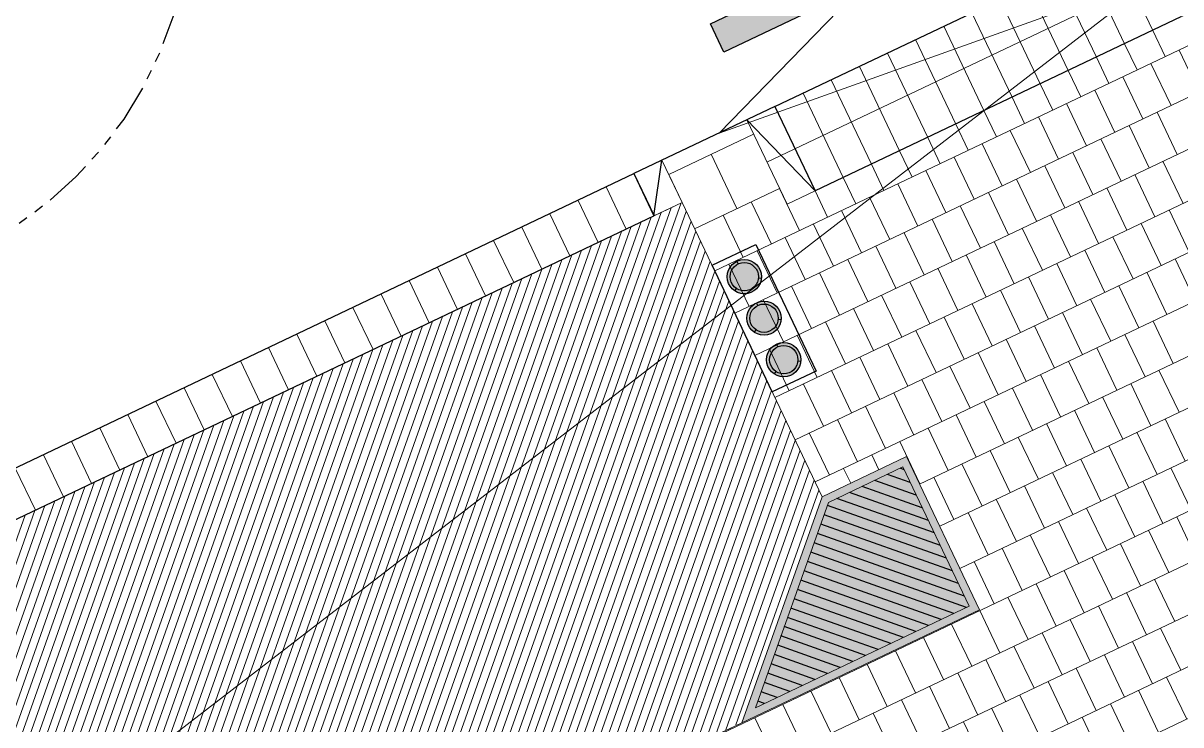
# Model space of a CAD drawing. Header units: metres. Extents: x 678805 to 1359287, y 2747329 to 5497370.
# Drawn here: x 679830.69 to 679845.56, y 2748774.94 to 2748783.95 of the extents above; entities that cross this region are included whole.
import ezdxf
from ezdxf.enums import TextEntityAlignment as Align

# ---------------------------------------------------------------- set-up
doc = ezdxf.new("R2010")
doc.units = ezdxf.units.M
for name, pattern in [('XREF_MON_EIT SUPPORT$0$HIDDEN', [0.375, 0.25, -0.125]), ('XREF_MON_EIT SUPPORT$0$LIM ACERAS$0$PHANTOM2', [1.25, 0.625, -0.125, 0.125, -0.125, 0.125, -0.125]), ('XREF_MON_SFT_TREES$0$HIDDEN', [0.375, 0.25, -0.125])]:
    doc.linetypes.add(name, pattern=pattern)
for name, color, linetype in [('00_XREF_MON_HSC_PAVEMENT', 7, 'Continuous'), ('00_XREF_TWQ_BUILDINGS', 7, 'Continuous'), ('00_XREF_TWQ_SFT_TREES', 7, 'Continuous'), ('00_XREF_TWQ_URBAN CONTEXT', 7, 'Continuous'), ('XREF_MON_EIT SUPPORT$0$02-L-Painted line', 254, 'Continuous'), ('XREF_MON_EIT SUPPORT$0$02-L-PINTURA', 253, 'Continuous'), ('XREF_MON_EIT SUPPORT$0$SL_TREE_CANOPY_', 254, 'XREF_MON_EIT SUPPORT$0$HIDDEN'), ('XREF_MON_EIT SUPPORT$0$SL_TREE_TRUNK_', 254, 'Continuous'), ('XREF_MON_EIT SUPPORT$0$SL_Trees_out_of_scope_', 254, 'Continuous'), ('XREF_MON_GENERAL_LAYOUT$0$02-L-Edge Line Stair +10cm', 6, 'Continuous'), ('XREF_MON_GENERAL_LAYOUT$0$02-L-Plan Change', 8, 'Continuous'), ('XREF_MON_HSC_FURNITURE$0$02-L-litter bin', 8, 'Continuous'), ('XREF_MON_HSC_PAVEMENT$0$03-TR-Tree Pit_Green', 74, 'Continuous'), ('XREF_MON_SFT_TREES$0$SL_TREE_CANOPY', 251, 'XREF_MON_SFT_TREES$0$HIDDEN'), ('XREF_MON_SFT_TREES$0$SL_TREE_TRUNK', 251, 'Continuous'), ('XREF_MON_URBAN CONTEXT$0$XREF_MON_EIT SUPPORT', 7, 'Continuous')]:
    doc.layers.add(name, color=color, linetype=linetype)
for name, color, linetype, true_color in [('02-L-Waterfeatures 01', 7, 'Continuous', 0x4da6ff), ('XREF_MON_HSC_PAVEMENT$0$03-TR-Tree Pit_White', 7, 'Continuous', 0xfcfcfc), ('XREF_MON_SFT_TREES$0$SL_TREE_ZIZIPHUS_SPINA', 7, 'Continuous', 0xc6d408)]:
    doc.layers.add(name, color=color, linetype=linetype, true_color=true_color)
for name, color, linetype, lineweight in [('XREF_MON_GENERAL_LAYOUT$0$02-L-Level Curves 0.50m', 33, 'Continuous', 5), ('XREF_MON_GENERAL_LAYOUT$0$02-L-Material Change', 251, 'Continuous', 5), ('XREF_MON_GENERAL_LAYOUT$0$04-BK-Tree Pit', 6, 'Continuous', 5), ('XREF_MON_HSC_PAVEMENT$0$02-L-B-Flat Bar', 251, 'Continuous', 5), ('XREF_MON_HSC_PAVEMENT$0$04-BK-Tree Pit', 6, 'Continuous', 5)]:
    doc.layers.add(name, color=color, linetype=linetype, lineweight=lineweight)
doc.layers.add('XREF_MON_HSC_FURNITURE$0$00-AUX', color=2, linetype='Continuous', plot=False)
for name, color, linetype, lineweight, true_color in [('XREF_MON_HSC_PAVEMENT$0$02-L-Joints-Paviment_07_Precast Concrete Blocks 60X40', 7, 'Continuous', 5, 0x999999), ('XREF_MON_HSC_PAVEMENT$0$03-TR-Pavement_07_Precast Concrete Blocks 20X10', 7, 'Continuous', 5, 0x999999), ('XREF_MON_HSC_PAVEMENT$0$03-TR-Pavement_07_Precast Concrete Blocks 60X40', 7, 'Continuous', 5, 0x999999)]:
    doc.layers.add(name, color=color, linetype=linetype, lineweight=lineweight, true_color=true_color)
doc.layers.get('XREF_MON_SFT_TREES$0$SL_TREE_ZIZIPHUS_SPINA').off()
doc.styles.add('XREF_MON_GENERAL_LAYOUT$0$Standard', font='arial.ttf')

# ---------------------------------------------------------------- blocks, each defined once
blk = doc.blocks.new('*U49')
h = blk.add_hatch(color=256)
h.dxf.hatch_style = 1
h.paths.add_polyline_path([(7.523, 13.749), (7.523, 14.149), (13.523, 14.149), (13.523, 13.749)])
h = blk.add_hatch(color=256)
h.dxf.hatch_style = 1
h.paths.add_polyline_path([(7.523, 12.949), (7.523, 13.349), (13.523, 13.349), (13.523, 12.949)])
h = blk.add_hatch(color=256)
h.dxf.hatch_style = 1
h.paths.add_polyline_path([(7.523, 12.149), (7.523, 12.549), (13.523, 12.549), (13.523, 12.149)])
h = blk.add_hatch(color=256)
h.dxf.hatch_style = 1
h.paths.add_polyline_path([(7.523, 11.349), (7.523, 11.749), (13.523, 11.749), (13.523, 11.349)])
h = blk.add_hatch(color=256)
h.dxf.hatch_style = 1
h.paths.add_polyline_path([(7.523, 10.549), (7.523, 10.949), (13.523, 10.949), (13.523, 10.549)])
h = blk.add_hatch(color=256)
h.dxf.hatch_style = 1
h.paths.add_polyline_path([(7.523, 9.749), (7.523, 10.149), (13.523, 10.149), (13.523, 9.749)])
h = blk.add_hatch(color=256)
h.dxf.hatch_style = 1
h.paths.add_polyline_path([(7.523, 8.949), (7.523, 9.349), (13.523, 9.349), (13.523, 8.949)])
h = blk.add_hatch(color=256)
h.dxf.hatch_style = 1
h.paths.add_polyline_path([(7.523, 8.149), (7.523, 8.549), (13.523, 8.549), (13.523, 8.149)])
at = {"layer": 'XREF_MON_EIT SUPPORT$0$02-L-PINTURA'}
for points in [[(7.523, 13.749), (7.523, 14.149), (13.523, 14.149), (13.523, 13.749)], [(7.523, 12.949), (7.523, 13.349), (13.523, 13.349), (13.523, 12.949)], [(7.523, 12.149), (7.523, 12.549), (13.523, 12.549), (13.523, 12.149)], [(7.523, 11.349), (7.523, 11.749), (13.523, 11.749), (13.523, 11.349)], [(7.523, 10.549), (7.523, 10.949), (13.523, 10.949), (13.523, 10.549)], [(7.523, 9.749), (7.523, 10.149), (13.523, 10.149), (13.523, 9.749)], [(7.523, 8.949), (7.523, 9.349), (13.523, 9.349), (13.523, 8.949)], [(7.523, 8.149), (7.523, 8.549), (13.523, 8.549), (13.523, 8.149)]]:
    blk.add_lwpolyline(points, close=True, dxfattribs=at)
blk = doc.blocks.new('XREF_MON_EIT SUPPORT$0$trees_outofboundaries')
at = {"layer": 'XREF_MON_EIT SUPPORT$0$SL_TREE_TRUNK_'}
h = blk.add_hatch(color=256, dxfattribs=at)
h.dxf.hatch_style = 1
edge = h.paths.add_edge_path()
edge.add_arc((0, 0), 0.25, 0, 360)
at = {"layer": 'XREF_MON_EIT SUPPORT$0$SL_TREE_CANOPY_', "linetype": 'XREF_MON_EIT SUPPORT$0$LIM ACERAS$0$PHANTOM2'}
blk.add_circle((0, 0), 5, dxfattribs=at)
at = {"layer": 'XREF_MON_EIT SUPPORT$0$SL_TREE_TRUNK_'}
blk.add_circle((0, 0), 0.25, dxfattribs=at)
blk = doc.blocks.new('XREF_MON_EIT SUPPORT')
at = {"layer": 'XREF_MON_EIT SUPPORT$0$02-L-Painted line', "rotation": 205.4458425004114}
blk.add_blockref('*U49', (679845.82, 2748802.162), dxfattribs=at)
at = {"layer": 'XREF_MON_EIT SUPPORT$0$SL_Trees_out_of_scope_'}
blk.add_blockref('XREF_MON_EIT SUPPORT$0$trees_outofboundaries', (679827.838, 2748785.512), dxfattribs=at)
blk = doc.blocks.new('XREF_MON_URBAN CONTEXT')
at = {"layer": 'XREF_MON_URBAN CONTEXT$0$XREF_MON_EIT SUPPORT'}
blk.add_blockref('XREF_MON_EIT SUPPORT', (0, 0), dxfattribs=at)
blk = doc.blocks.new('XREF_MON_SFT_TREES$0$Ziziphus_spina_christi')
h = blk.add_hatch()
h.set_pattern_fill('ANSI31', color=256, scale=0.1)
edge = h.paths.add_edge_path()
edge.add_arc((0, 0), 5, 0, 360)
at = {"layer": 'XREF_MON_SFT_TREES$0$SL_TREE_TRUNK'}
h = blk.add_hatch(color=256, dxfattribs=at)
h.dxf.hatch_style = 1
edge = h.paths.add_edge_path()
edge.add_arc((0, 0), 0.25, 0, 360)
at = {"layer": 'XREF_MON_SFT_TREES$0$SL_TREE_CANOPY', "linetype": 'XREF_MON_SFT_TREES$0$HIDDEN'}
blk.add_circle((0, 0), 5, dxfattribs=at)
at = {"layer": 'XREF_MON_SFT_TREES$0$SL_TREE_TRUNK'}
blk.add_circle((0, 0), 0.25, dxfattribs=at)
blk = doc.blocks.new('XREF_MON_SFT_TREES')
at = {"layer": 'XREF_MON_SFT_TREES$0$SL_TREE_ZIZIPHUS_SPINA', "rotation": 25.44812939262281}
blk.add_blockref('XREF_MON_SFT_TREES$0$Ziziphus_spina_christi', (679845.109, 2748768.7), dxfattribs=at)
blk = doc.blocks.new('XREF_MON_HSC_PAVEMENT$0$Tree Pit Ford')
at = {"layer": 'XREF_MON_HSC_PAVEMENT$0$03-TR-Tree Pit_Green', "ltscale": 0.3}
h = blk.add_hatch(dxfattribs=at)
h.set_pattern_fill('ANSI31', color=256, scale=0.04)
h.paths.add_polyline_path([(-0.045, 1.149), (1.934, -0.83), (-1.104, -0.83), (-1.104, 1.149)])
at = {"layer": 'XREF_MON_HSC_PAVEMENT$0$03-TR-Tree Pit_White'}
h = blk.add_hatch(color=256, dxfattribs=at)
h.dxf.hatch_style = 1
h.paths.add_polyline_path([(-0.004, 1.249), (2.175, -0.93), (-1.204, -0.93), (-1.204, 1.249)])
blk = doc.blocks.new('XREF_MON_HSC_PAVEMENT')
at = {"layer": 'XREF_MON_HSC_PAVEMENT$0$03-TR-Pavement_07_Precast Concrete Blocks 20X10'}
h = blk.add_hatch(dxfattribs=at)
h.set_pattern_fill('ANSI31', color=256, scale=0.0315, angle=25.5)
h.set_pattern_definition([(70.5, (0, 0), (-0.094275932128, 0.033384858509), [])])
edge = h.paths.add_edge_path()
edge.add_line((679754.639, 2748741.428), (679756.438, 2748737.648))
edge.add_line((679756.438, 2748737.648), (679759.31, 2748736.613))
edge.add_line((679759.31, 2748736.613), (679763.155, 2748738.443))
edge.add_line((679763.155, 2748738.443), (679764.159, 2748741.27))
edge.add_line((679764.159, 2748741.27), (679766.986, 2748740.266))
edge.add_line((679766.986, 2748740.266), (679770.831, 2748742.096))
edge.add_line((679770.831, 2748742.096), (679771.835, 2748744.923))
edge.add_line((679771.835, 2748744.923), (679774.662, 2748743.919))
edge.add_line((679774.662, 2748743.919), (679778.507, 2748745.748))
edge.add_line((679778.507, 2748745.748), (679779.511, 2748748.576))
edge.add_line((679779.511, 2748748.576), (679782.338, 2748747.571))
edge.add_line((679782.338, 2748747.571), (679786.176, 2748749.398))
edge.add_line((679786.176, 2748749.398), (679787.186, 2748752.228))
edge.add_line((679787.186, 2748752.228), (679790.014, 2748751.224))
edge.add_line((679790.014, 2748751.224), (679793.857, 2748753.054))
edge.add_line((679793.857, 2748753.054), (679794.828, 2748755.786))
edge.add_line((679794.828, 2748755.786), (679794.862, 2748755.88))
edge.add_line((679794.862, 2748755.88), (679797.688, 2748754.876))
edge.add_line((679797.688, 2748754.876), (679801.533, 2748756.706))
edge.add_line((679801.533, 2748756.706), (679802.537, 2748759.533))
edge.add_line((679802.537, 2748759.533), (679805.364, 2748758.529))
edge.add_line((679805.364, 2748758.529), (679809.208, 2748760.358))
edge.add_line((679809.208, 2748760.358), (679810.212, 2748763.185))
edge.add_line((679810.212, 2748763.185), (679813.04, 2748762.181))
edge.add_line((679813.04, 2748762.181), (679816.883, 2748764.01))
edge.add_line((679816.883, 2748764.01), (679817.885, 2748766.836))
edge.add_line((679817.885, 2748766.836), (679820.714, 2748765.833))
edge.add_line((679820.714, 2748765.833), (679824.559, 2748767.663))
edge.add_line((679824.559, 2748767.663), (679825.563, 2748770.49))
edge.add_line((679825.563, 2748770.49), (679828.39, 2748769.486))
edge.add_line((679828.39, 2748769.486), (679832.234, 2748771.315))
edge.add_line((679832.234, 2748771.315), (679833.238, 2748774.142))
edge.add_line((679833.238, 2748774.142), (679836.062, 2748773.137))
edge.add_line((679836.062, 2748773.137), (679839.907, 2748774.967))
edge.add_line((679839.907, 2748774.967), (679840.952, 2748777.865))
edge.add_line((679840.952, 2748777.865), (679839.153, 2748781.645))
edge.add_line((679839.153, 2748781.645), (679754.643, 2748741.429))
at = {"layer": 'XREF_MON_HSC_PAVEMENT$0$02-L-B-Flat Bar'}
for points in [[(679840.952, 2748777.865), (679839.153, 2748781.645)], [(679759.323, 2748736.609), (679839.921, 2748774.962)]]:
    blk.add_lwpolyline(points, dxfattribs=at)
at = {"layer": 'XREF_MON_HSC_PAVEMENT$0$02-L-Joints-Paviment_07_Precast Concrete Blocks 60X40'}
for p, q in [((679840.345, 2748782.876), (679845.041, 2748785.111)), ((679845.917, 2748784.199), (679840.5, 2748781.621)), ((679845.195, 2748783.855), (679845.356, 2748783.518)), ((679844.834, 2748783.683), (679844.995, 2748783.346)), ((679845.534, 2748783.602), (679845.792, 2748783.061)), ((679844.473, 2748783.512), (679844.633, 2748783.174)), ((679845.173, 2748783.431), (679845.43, 2748782.889)), ((679844.111, 2748783.34), (679844.272, 2748783.002)), ((679843.75, 2748783.168), (679843.911, 2748782.83)), ((679844.811, 2748783.259), (679845.069, 2748782.717)), ((679843.389, 2748782.996), (679843.55, 2748782.658)), ((679844.45, 2748783.087), (679844.708, 2748782.545)), ((679843.028, 2748782.824), (679843.189, 2748782.486)), ((679844.089, 2748782.915), (679844.347, 2748782.373)), ((679840.5, 2748781.621), (679839.984, 2748782.705)), ((679843.728, 2748782.743), (679843.986, 2748782.201)), ((679845.252, 2748782.804), (679845.51, 2748782.262)), ((679842.667, 2748782.652), (679842.827, 2748782.315)), ((679843.367, 2748782.571), (679843.625, 2748782.029)), ((679844.891, 2748782.632), (679845.149, 2748782.09)), ((679842.306, 2748782.48), (679842.466, 2748782.143)), ((679843.006, 2748782.399), (679843.263, 2748781.858)), ((679844.53, 2748782.46), (679844.788, 2748781.919)), ((679839.858, 2748781.566), (679839.526, 2748782.265)), ((679841.944, 2748782.308), (679842.105, 2748781.971)), ((679842.644, 2748782.227), (679842.902, 2748781.686)), ((679844.169, 2748782.288), (679844.427, 2748781.747)), ((679841.583, 2748782.137), (679841.744, 2748781.799)), ((679843.808, 2748782.117), (679844.065, 2748781.575)), ((679845.327, 2748782.175), (679845.585, 2748781.633)), ((679839.153, 2748781.645), (679838.981, 2748782.006)), ((679841.222, 2748781.965), (679841.383, 2748781.627)), ((679842.283, 2748782.056), (679842.541, 2748781.514)), ((679843.446, 2748781.945), (679843.704, 2748781.403)), ((679844.966, 2748782.003), (679845.224, 2748781.462)), ((679840.402, 2748781.825), (679840.66, 2748781.283)), ((679840.861, 2748781.793), (679841.021, 2748781.455)), ((679841.922, 2748781.884), (679842.18, 2748781.342)), ((679844.605, 2748781.831), (679844.863, 2748781.29)), ((679754.639, 2748741.428), (679839.153, 2748781.645)), ((679840.041, 2748781.653), (679840.299, 2748781.111)), ((679841.561, 2748781.712), (679841.819, 2748781.17)), ((679843.085, 2748781.773), (679843.343, 2748781.231)), ((679844.244, 2748781.66), (679844.501, 2748781.118)), ((679839.68, 2748781.481), (679839.938, 2748780.94)), ((679841.2, 2748781.54), (679841.457, 2748780.998)), ((679842.724, 2748781.601), (679842.982, 2748781.059)), ((679843.882, 2748781.488), (679844.14, 2748780.946)), ((679845.407, 2748781.549), (679845.665, 2748781.007)), ((679840.838, 2748781.368), (679841.096, 2748780.826)), ((679842.363, 2748781.429), (679842.621, 2748780.887)), ((679845.046, 2748781.377), (679845.303, 2748780.835)), ((679840.477, 2748781.196), (679840.735, 2748780.654)), ((679842.002, 2748781.257), (679842.259, 2748780.715)), ((679843.521, 2748781.316), (679843.779, 2748780.774)), ((679844.684, 2748781.205), (679844.942, 2748780.663)), ((679841.64, 2748781.085), (679841.898, 2748780.543)), ((679843.16, 2748781.144), (679843.418, 2748780.602)), ((679840.116, 2748781.024), (679840.374, 2748780.483)), ((679841.279, 2748780.913), (679841.537, 2748780.372)), ((679842.799, 2748780.972), (679843.057, 2748780.43)), ((679844.323, 2748781.033), (679844.581, 2748780.491)), ((679845.482, 2748780.92), (679845.739, 2748780.378)), ((679839.755, 2748780.852), (679840.013, 2748780.311)), ((679840.918, 2748780.742), (679841.176, 2748780.2)), ((679842.438, 2748780.8), (679842.695, 2748780.258)), ((679843.962, 2748780.861), (679844.22, 2748780.319)), ((679845.12, 2748780.748), (679845.378, 2748780.206)), ((679842.076, 2748780.628), (679842.334, 2748780.086)), ((679843.601, 2748780.689), (679843.859, 2748780.147)), ((679840.557, 2748780.57), (679840.815, 2748780.028)), ((679841.715, 2748780.456), (679841.973, 2748779.915)), ((679843.24, 2748780.517), (679843.497, 2748779.976)), ((679844.759, 2748780.576), (679845.017, 2748780.034)), ((679840.196, 2748780.398), (679840.453, 2748779.856)), ((679842.878, 2748780.345), (679843.136, 2748779.804)), ((679844.398, 2748780.404), (679844.656, 2748779.862)), ((679841.354, 2748780.285), (679841.612, 2748779.743)), ((679842.517, 2748780.174), (679842.775, 2748779.632)), ((679844.037, 2748780.232), (679844.295, 2748779.69)), ((679840.993, 2748780.113), (679841.251, 2748779.571)), ((679842.156, 2748780.002), (679842.414, 2748779.46)), ((679843.676, 2748780.06), (679843.933, 2748779.519)), ((679845.2, 2748780.121), (679845.458, 2748779.579)), ((679840.632, 2748779.941), (679840.889, 2748779.399)), ((679843.314, 2748779.888), (679843.572, 2748779.347)), ((679844.839, 2748779.949), (679845.097, 2748779.408)), ((679840.27, 2748779.769), (679840.528, 2748779.227)), ((679841.795, 2748779.83), (679842.053, 2748779.288)), ((679842.953, 2748779.717), (679843.211, 2748779.175)), ((679844.478, 2748779.778), (679844.735, 2748779.236)), ((679841.434, 2748779.658), (679841.691, 2748779.116)), ((679844.116, 2748779.606), (679844.374, 2748779.064)), ((679841.072, 2748779.486), (679841.33, 2748778.944)), ((679842.592, 2748779.545), (679842.85, 2748779.003)), ((679843.755, 2748779.434), (679844.013, 2748778.892)), ((679845.275, 2748779.492), (679845.533, 2748778.951)), ((679840.711, 2748779.314), (679840.969, 2748778.772)), ((679842.231, 2748779.373), (679842.489, 2748778.831)), ((679843.394, 2748779.262), (679843.652, 2748778.72)), ((679844.914, 2748779.321), (679845.171, 2748778.779)), ((679841.87, 2748779.201), (679842.127, 2748778.659)), ((679844.552, 2748779.149), (679844.81, 2748778.607)), ((679841.508, 2748779.029), (679841.766, 2748778.487)), ((679843.033, 2748779.09), (679843.291, 2748778.548)), ((679844.191, 2748778.977), (679844.449, 2748778.435)), ((679841.147, 2748778.857), (679841.405, 2748778.315)), ((679842.672, 2748778.918), (679842.93, 2748778.376)), ((679845.354, 2748778.866), (679845.612, 2748778.324)), ((679840.786, 2748778.685), (679841.044, 2748778.144)), ((679842.311, 2748778.746), (679842.568, 2748778.204)), ((679843.83, 2748778.805), (679844.088, 2748778.263)), ((679844.993, 2748778.694), (679845.251, 2748778.152)), ((679841.949, 2748778.574), (679842.207, 2748778.033)), ((679843.469, 2748778.633), (679843.727, 2748778.091)), ((679844.632, 2748778.522), (679844.89, 2748777.98)), ((679841.588, 2748778.403), (679841.679, 2748778.212)), ((679843.108, 2748778.461), (679843.365, 2748777.919)), ((679841.227, 2748778.231), (679841.318, 2748778.04)), ((679842.746, 2748778.289), (679843.004, 2748777.747)), ((679844.271, 2748778.35), (679844.529, 2748777.808)), ((679845.429, 2748778.237), (679845.687, 2748777.695)), ((679842.385, 2748778.117), (679842.643, 2748777.576)), ((679843.91, 2748778.178), (679844.168, 2748777.637)), ((679845.068, 2748778.065), (679845.326, 2748777.523)), ((679843.549, 2748778.006), (679843.806, 2748777.465)), ((679843.187, 2748777.835), (679843.445, 2748777.293)), ((679844.707, 2748777.893), (679844.965, 2748777.351)), ((679842.826, 2748777.663), (679843.084, 2748777.121)), ((679844.346, 2748777.721), (679844.604, 2748777.18)), ((679843.984, 2748777.549), (679844.242, 2748777.008)), ((679843.623, 2748777.378), (679843.881, 2748776.836)), ((679843.262, 2748777.206), (679843.52, 2748776.664)), ((679842.901, 2748777.034), (679843.159, 2748776.492))]:
    blk.add_line(p, q, dxfattribs=at)
for points in [[(679845.195, 2748783.855), (679844.679, 2748784.939)], [(679844.834, 2748783.683), (679844.318, 2748784.767)], [(679840.242, 2748782.163), (679845.66, 2748784.741)], [(679844.473, 2748783.512), (679843.957, 2748784.595)], [(679844.111, 2748783.34), (679843.596, 2748784.423)], [(679843.75, 2748783.168), (679843.235, 2748784.251)], [(679843.389, 2748782.996), (679842.873, 2748784.08)], [(679843.028, 2748782.824), (679842.512, 2748783.908)], [(679842.667, 2748782.652), (679842.151, 2748783.736)], [(679842.306, 2748782.48), (679841.79, 2748783.564)], [(679841.944, 2748782.308), (679841.429, 2748783.392)], [(679841.583, 2748782.137), (679841.067, 2748783.22)], [(679841.222, 2748781.965), (679840.706, 2748783.048)], [(679839.984, 2748782.705), (679840.345, 2748782.876)], [(679840.861, 2748781.793), (679840.345, 2748782.876)], [(679838.797, 2748781.475), (679838.539, 2748782.016)], [(679838.435, 2748781.303), (679838.178, 2748781.844)], [(679838.074, 2748781.131), (679837.817, 2748781.672)], [(679837.713, 2748780.959), (679837.456, 2748781.5)], [(679837.352, 2748780.788), (679837.094, 2748781.328)], [(679836.991, 2748780.616), (679836.733, 2748781.156)], [(679836.629, 2748780.444), (679836.372, 2748780.985)], [(679836.268, 2748780.272), (679836.011, 2748780.813)], [(679835.907, 2748780.1), (679835.65, 2748780.641)], [(679835.546, 2748779.928), (679835.289, 2748780.469)], [(679835.185, 2748779.756), (679834.927, 2748780.297)], [(679834.823, 2748779.584), (679834.566, 2748780.125)], [(679834.462, 2748779.413), (679834.205, 2748779.953)], [(679834.101, 2748779.241), (679833.844, 2748779.781)], [(679833.74, 2748779.069), (679833.483, 2748779.61)], [(679833.379, 2748778.897), (679833.121, 2748779.438)], [(679833.018, 2748778.725), (679832.76, 2748779.266)], [(679832.656, 2748778.553), (679832.399, 2748779.094)], [(679832.295, 2748778.381), (679832.038, 2748778.922)], [(679831.934, 2748778.209), (679831.677, 2748778.75)], [(679831.573, 2748778.037), (679831.315, 2748778.578)], [(679831.212, 2748777.866), (679830.954, 2748778.406)], [(679830.85, 2748777.694), (679830.593, 2748778.234)], [(679845.503, 2748777.607), (679845.761, 2748777.066)], [(679845.142, 2748777.436), (679845.4, 2748776.894)], [(679844.781, 2748777.264), (679845.038, 2748776.722)], [(679844.419, 2748777.092), (679844.677, 2748776.55)], [(679844.058, 2748776.92), (679844.316, 2748776.378)], [(679843.697, 2748776.748), (679843.955, 2748776.206)], [(679845.219, 2748776.808), (679845.477, 2748776.266)], [(679844.858, 2748776.636), (679845.116, 2748776.094)], [(679843.336, 2748776.576), (679843.594, 2748776.034)], [(679844.497, 2748776.464), (679844.754, 2748775.922)], [(679842.975, 2748776.404), (679843.232, 2748775.863)], [(679844.135, 2748776.292), (679844.393, 2748775.75)], [(679842.613, 2748776.232), (679842.871, 2748775.691)], [(679845.296, 2748776.18), (679845.554, 2748775.638)], [(679842.252, 2748776.061), (679842.51, 2748775.519)], [(679843.774, 2748776.12), (679844.032, 2748775.579)], [(679844.935, 2748776.008), (679845.193, 2748775.466)], [(679841.891, 2748775.889), (679842.149, 2748775.347)], [(679843.413, 2748775.948), (679843.671, 2748775.407)], [(679844.574, 2748775.836), (679844.832, 2748775.295)], [(679841.53, 2748775.717), (679841.788, 2748775.175)], [(679843.052, 2748775.777), (679843.31, 2748775.235)], [(679841.169, 2748775.545), (679841.426, 2748775.003)], [(679842.691, 2748775.605), (679842.948, 2748775.063)], [(679844.213, 2748775.665), (679844.47, 2748775.123)], [(679845.373, 2748775.552), (679845.631, 2748775.011)], [(679842.329, 2748775.433), (679842.587, 2748774.891)], [(679843.851, 2748775.493), (679844.109, 2748774.951)], [(679840.807, 2748775.373), (679841.065, 2748774.831)], [(679841.968, 2748775.261), (679842.226, 2748774.719)], [(679843.49, 2748775.321), (679843.748, 2748774.779)], [(679845.012, 2748775.381), (679845.27, 2748774.839)], [(679840.446, 2748775.201), (679840.704, 2748774.659)], [(679843.129, 2748775.149), (679843.387, 2748774.607)], [(679844.651, 2748775.209), (679844.909, 2748774.667)], [(679840.085, 2748775.029), (679840.343, 2748774.488)], [(679841.607, 2748775.089), (679841.865, 2748774.547)], [(679842.768, 2748774.977), (679843.026, 2748774.435)], [(679844.29, 2748775.037), (679844.548, 2748774.495)]]:
    blk.add_lwpolyline(points, dxfattribs=at)
at = {"layer": 'XREF_MON_HSC_PAVEMENT$0$03-TR-Pavement_07_Precast Concrete Blocks 60X40'}
for p, q in [((679602.439, 2748661.942), (679961.734, 2748832.918)), ((679602.698, 2748661.401), (679961.992, 2748832.376)), ((679602.956, 2748660.859), (679962.25, 2748831.835)), ((679603.215, 2748660.318), (679962.509, 2748831.293)), ((679603.474, 2748659.776), (679962.768, 2748830.752)), ((679839.572, 2748780.765), (679847.162, 2748784.377)), ((679839.83, 2748780.224), (679847.42, 2748783.836)), ((679840.087, 2748779.682), (679847.678, 2748783.294)), ((679840.345, 2748779.14), (679847.936, 2748782.752)), ((679840.603, 2748778.598), (679848.193, 2748782.21)), ((679839.314, 2748781.307), (679840.402, 2748781.825)), ((679840.861, 2748778.056), (679848.451, 2748781.668)), ((679842.202, 2748778.03), (679847.625, 2748780.611)), ((679842.46, 2748777.489), (679847.883, 2748780.069)), ((679842.718, 2748776.947), (679848.141, 2748779.527))]:
    blk.add_line(p, q, dxfattribs=at)
at = {"layer": 'XREF_MON_HSC_PAVEMENT$0$04-BK-Tree Pit', "xscale": -1, "rotation": 25.44812430357308}
blk.add_blockref('XREF_MON_HSC_PAVEMENT$0$Tree Pit Ford', (679841.485, 2748776.737), dxfattribs=at)
blk = doc.blocks.new('XREF_MON_HSC_FURNITURE$0$3 concrete recycling bins')
at = {"true_color": 0xfcfcfc}
h = blk.add_hatch(color=7, dxfattribs=at)
h.dxf.hatch_style = 1
edge = h.paths.add_edge_path()
edge.add_arc((-0.59, 0), 0.22, 0, 360)
h = blk.add_hatch(color=7, dxfattribs=at)
h.dxf.hatch_style = 1
edge = h.paths.add_edge_path()
edge.add_arc((0, 0), 0.22, 0, 360)
h = blk.add_hatch(color=7, dxfattribs=at)
h.dxf.hatch_style = 1
edge = h.paths.add_edge_path()
edge.add_arc((0.59, 0), 0.22, 0, 360)
for points in [[(-0.499, 0.158), (-0.48, 0.191)], [(0.091, 0.158), (0.11, 0.191)], [(0.681, 0.158), (0.7, 0.191)], [(-0.773, 0), (-0.81, 0)], [(-0.182, 0), (-0.22, 0)], [(0.408, 0), (0.37, 0)], [(-0.499, -0.158), (-0.48, -0.191)], [(0.091, -0.158), (0.11, -0.191)], [(0.681, -0.158), (0.7, -0.191)]]:
    blk.add_lwpolyline(points)
for centre, radius in [((-0.59, 0), 0.22), ((-0.59, 0), 0.182), ((0, 0), 0.22), ((0, 0), 0.182), ((0.59, 0), 0.22), ((0.59, 0), 0.182)]:
    blk.add_circle(centre, radius)
at = {"layer": 'XREF_MON_HSC_FURNITURE$0$00-AUX'}
blk.add_lwpolyline([(-0.9, 0.311), (0.9, 0.311), (0.9, -0.311), (-0.9, -0.311)], close=True, dxfattribs=at)
blk = doc.blocks.new('XREF_MON_HSC_FURNITURE')
at = {"layer": 'XREF_MON_HSC_FURNITURE$0$02-L-litter bin', "rotation": 295.4507038712279}
blk.add_blockref('XREF_MON_HSC_FURNITURE$0$3 concrete recycling bins', (679840.205, 2748780.159, 0), dxfattribs=at)
blk = doc.blocks.new('XREF_MON_GENERAL_LAYOUT$0$Tree Pit Ford')
at = {"ltscale": 0.3}
blk.add_lwpolyline([(-0.045, 1.149), (1.934, -0.83), (-1.104, -0.83), (-1.104, 1.149)], close=True, dxfattribs=at)
at = {"layer": 'XREF_MON_GENERAL_LAYOUT$0$02-L-Material Change', "ltscale": 0.3}
blk.add_lwpolyline([(-0.004, 1.249), (2.175, -0.93), (-1.204, -0.93), (-1.204, 1.249)], close=True, dxfattribs=at)
blk = doc.blocks.new('XREF_MON_GENERAL_LAYOUT')
at = {"layer": 'XREF_MON_GENERAL_LAYOUT$0$02-L-Edge Line Stair +10cm'}
blk.add_lwpolyline([(679840.345, 2748782.876), (679838.534, 2748782.015)], dxfattribs=at)
at = {"layer": 'XREF_MON_GENERAL_LAYOUT$0$02-L-Level Curves 0.50m', "ltscale": 0.3}
blk.add_line((679869.267, 2748813.008), (679839.629, 2748782.536), dxfattribs=at)
blk.add_lwpolyline([(679839.629, 2748782.536), (679845.269, 2748784.555), (679715.53, 2748684.592)], dxfattribs=at)
at = {"layer": 'XREF_MON_GENERAL_LAYOUT$0$02-L-Material Change', "ltscale": 0.3}
for p, q in [((679840.5, 2748781.621), (679839.984, 2748782.705)), ((679840.07, 2748782.524), (679838.981, 2748782.006)), ((679759.304, 2748736.599), (679839.92, 2748774.962))]:
    blk.add_line(p, q, dxfattribs=at)
at = {"layer": 'XREF_MON_GENERAL_LAYOUT$0$02-L-Material Change', "ltscale": 0.3, "elevation": 0}
for points in [[(679839.153, 2748781.645), (679838.895, 2748782.187)], [(679840.861, 2748781.793), (679840.5, 2748781.621)]]:
    blk.add_lwpolyline(points, dxfattribs=at)
at = {"layer": 'XREF_MON_GENERAL_LAYOUT$0$02-L-Material Change', "ltscale": 0.3}
for points in [[(679838.792, 2748781.473), (679839.153, 2748781.645)], [(679840.952, 2748777.865), (679839.153, 2748781.645)]]:
    blk.add_lwpolyline(points, dxfattribs=at)
at = {"layer": 'XREF_MON_GENERAL_LAYOUT$0$02-L-Plan Change'}
for p, q in [((679840.345, 2748782.876), (679845.041, 2748785.111)), ((679845.556, 2748784.027, 0), (679840.861, 2748781.793, 0)), ((679754.743, 2748742.141, 0), (679838.534, 2748782.015)), ((679755.001, 2748741.599, 0), (679838.792, 2748781.473, 0))]:
    blk.add_line(p, q, dxfattribs=at)
at = {"layer": 'XREF_MON_GENERAL_LAYOUT$0$02-L-Plan Change', "elevation": 0}
for points in [[(679840.345, 2748782.876), (679840.861, 2748781.793)], [(679839.984, 2748782.705), (679840.861, 2748781.793)], [(679838.534, 2748782.015), (679838.792, 2748781.473)]]:
    blk.add_lwpolyline(points, dxfattribs=at)
at = {"layer": 'XREF_MON_GENERAL_LAYOUT$0$02-L-Plan Change'}
blk.add_lwpolyline([(679838.792, 2748781.473), (679838.895, 2748782.187)], dxfattribs=at)
at = {"layer": 'XREF_MON_GENERAL_LAYOUT$0$04-BK-Tree Pit', "xscale": -1, "rotation": 25.44812430357308}
blk.add_blockref('XREF_MON_GENERAL_LAYOUT$0$Tree Pit Ford', (679841.485, 2748776.737), dxfattribs=at)
at = {"style": 'XREF_MON_GENERAL_LAYOUT$0$Standard'}
for tag, rotation, p in [('604,00', 330.2643, (679905.77, 2748776.558)), ('603,00', 330.2643, (679901.861, 2748753.477)), ('600,00', 133.826, (679944.597, 2748745.153)), ('602,00', 330.2643, (679883.319, 2748738.727)), ('601,00', 117.8906, (679920.972, 2748732.87)), ('601,00', 330.2643, (679864.777, 2748723.976)), ('600,00', 40.8833, (679777.405, 2748705.444, 1.17)), ('602,00', 330.2643, (679941.275, 2748705.483)), ('601,00', 40.8833, (679701.798, 2748703.889, 1.17)), ('598,00', 62.091, (679810.267, 2748702.619)), ('600,00', 330.2643, (679877.781, 2748691.131)), ('600,00', 19.5511, (679920.444, 2748685.496)), ('601,00', 330.2643, (679934.813, 2748683.804)), ('599,00', 330.2643, (679854.567, 2748679.061)), ('600,00', 88.3928, (679743.913, 2748675.572)), ('599,00', 20.6086, (679924.26, 2748675.216)), ('601,00', 88.3928, (679728.035, 2748671.318, -2)), ('602,00', 88.3928, (679711.826, 2748665.966, -1)), ('603,00', 88.3928, (679695.615, 2748660.611)), ('599,00', 40.8833, (679788.807, 2748655.829, 1.17)), ('601,00', 40.8833, (679627.612, 2748644.603, 1.17)), ('603,00', 41.7058, (679702.499, 2748628.484, 1.17)), ('600,00', 40.8833, (679645.925, 2748597.926, 1.17)), ('599,00', 34.2277, (679673.574, 2748555.136, 5.34))]:
    blk.add_attdef(tag, text='', height=1, rotation=rotation, dxfattribs=at).set_placement(p, align=Align.MIDDLE)
at = {"ltscale": 0.3, "style": 'XREF_MON_GENERAL_LAYOUT$0$Standard'}
for tag, rotation, p in [('603,50', 330.2643, (679911.501, 2748760.57)), ('602,50', 330.2643, (679892.865, 2748745.846)), ('600,50', 133.826, (679933.048, 2748738.729)), ('601,50', 330.2643, (679873.581, 2748731.671)), ('601,50', 101.2857, (679909.522, 2748726.945)), ('602,50', 330.2643, (679948.625, 2748713.86)), ('600,50', 39.606, (679743.243, 2748706.971)), ('600,50', 330.2643, (679880.266, 2748702.726)), ('600,50', 17.3537, (679917.615, 2748690.554)), ('599,50', 330.2643, (679867.197, 2748684.716)), ('599,50', 18.8944, (679921.71, 2748680.578)), ('599,50', 39.606, (679778.991, 2748677.241)), ('600,50', 88.3928, (679735.925, 2748673.586)), ('601,50', 88.3928, (679719.906, 2748668.581)), ('602,50', 88.3928, (679703.474, 2748663.452)), ('598,50', 330.2643, (679861.765, 2748662.397)), ('601,50', 39.606, (679610.513, 2748662.061)), ('600,00', 41.7058, (679752.308, 2748637.685)), ('601,00', 41.7058, (679736.044, 2748634.538)), ('599,00', 35.0835, (679763.043, 2748634.415, 1.17)), ('602,00', 41.7058, (679720.174, 2748633.096, 1.17)), ('600,00', 35.0835, (679747.063, 2748629.903, 1.17)), ('601,00', 35.0835, (679731.246, 2748625.239, 1.17)), ('600,50', 39.606, (679636.92, 2748621.339)), ('602,00', 35.0835, (679715.4, 2748620.639, 1.17)), ('599,50', 28.7604, (679659.482, 2748574.323))]:
    blk.add_attdef(tag, text='', height=1, rotation=rotation, dxfattribs=at).set_placement(p, align=Align.MIDDLE)

msp = doc.modelspace()

# ---------------------------------------------------------------- block references
at = {"layer": '00_XREF_MON_HSC_PAVEMENT'}
msp.add_blockref('XREF_MON_HSC_PAVEMENT', (0, 0), dxfattribs=at)
at = {"layer": '00_XREF_TWQ_BUILDINGS'}
msp.add_blockref('XREF_MON_HSC_FURNITURE', (0, 0), dxfattribs=at)
at = {"layer": '00_XREF_TWQ_SFT_TREES'}
msp.add_blockref('XREF_MON_SFT_TREES', (0, 0), dxfattribs=at)
at = {"layer": '00_XREF_TWQ_URBAN CONTEXT'}
msp.add_blockref('XREF_MON_URBAN CONTEXT', (0, 0), dxfattribs=at)
at = {"layer": '02-L-Waterfeatures 01', "color": 18, "true_color": 0x000000}
msp.add_blockref('XREF_MON_GENERAL_LAYOUT', (0, 0), dxfattribs=at)

doc.saveas('drawing.dxf')
